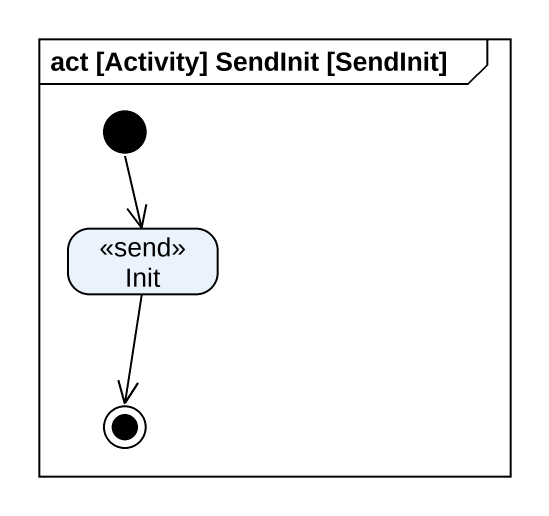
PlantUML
@startuml
mainframe act [Activity] SendInit [SendInit]
hide empty description
state Init <<send>>
[*] --> Init
Init --> [*]
@enduml
